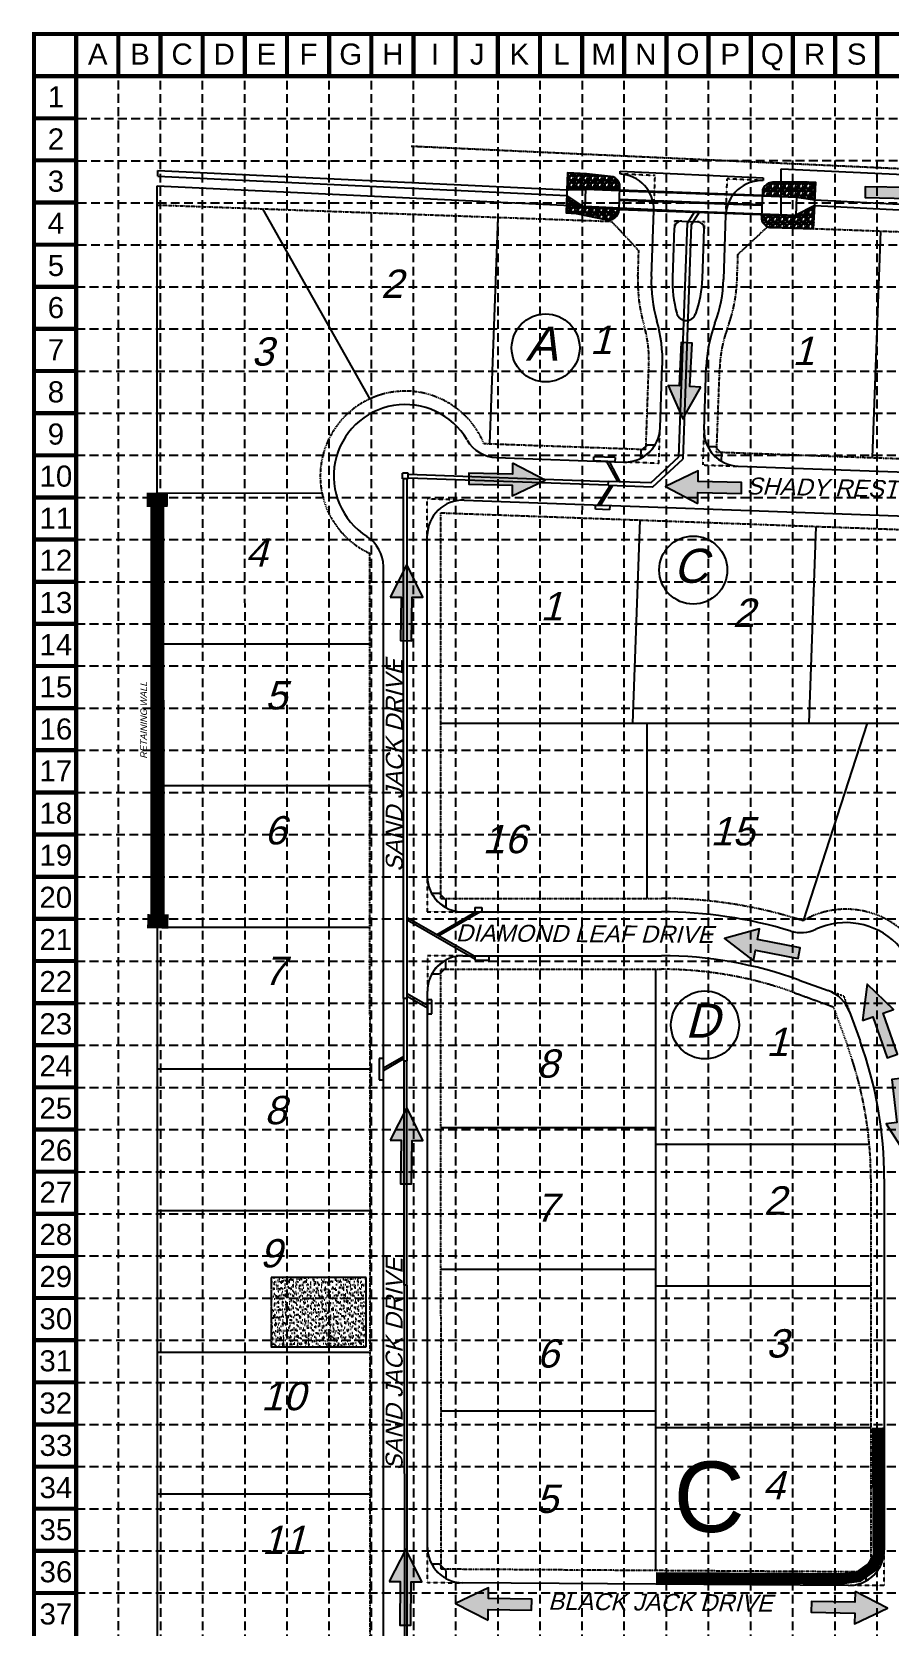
# Model space of a CAD drawing. Header units: inches. Extents: x 2410449 to 2411642, y 7107064 to 7108971.
# Drawn here: x 2410449 to 2411054, y 7107846 to 7108971 of the extents above; entities that cross this region are included whole.
import ezdxf
from ezdxf.enums import TextEntityAlignment as Align

# ---------------------------------------------------------------- set-up
doc = ezdxf.new("R2010")
doc.units = ezdxf.units.IN
doc.header["$MEASUREMENT"] = 0
for name, pattern in [('CENTER2', [1.125, 0.75, -0.125, 0.125, -0.125]), ('DASHED', [0.75, 0.5, -0.25]), ('HIDDEN', [0.375, 0.25, -0.125]), ('HIDDEN2', [0.1875, 0.125, -0.0625]), ('PHANTOM2', [1.25, 0.625, -0.125, 0.125, -0.125, 0.125, -0.125])]:
    doc.linetypes.add(name, pattern=pattern)
for name, color, linetype in [('ADA Ramps', 4, 'Continuous'), ('BASE', 7, 'Continuous'), ('BDNY-FRZ', 3, 'Continuous'), ('CONC-CHANNEL', 5, 'Continuous'), ('EROSION BLANKETS', 84, 'Continuous'), ('FLOW ARROWS', 250, 'Continuous'), ('GRID', 254, 'DASHED'), ('LOT NO', 11, 'Continuous'), ('LOTLINE', 120, 'Continuous'), ('PBC', 4, 'Continuous'), ('PCL', 77, 'CENTER2'), ('PROP-INT', 7, 'HIDDEN2'), ('PROW', 5, 'PHANTOM2'), ('PSD', 3, 'Continuous'), ('PSD-HDWL', 5, 'Continuous'), ('PSD-INLET', 3, 'Continuous'), ('RETAINING WALL', 237, 'Continuous'), ('ROCK RIPRAP', 78, 'Continuous'), ('STREETNAME', 4, 'Continuous')]:
    doc.layers.add(name, color=color, linetype=linetype)
doc.styles.get("Standard").update_dxf_attribs({"font": 'ARIAL.TTF'})

# ---------------------------------------------------------------- blocks, each defined once
blk = doc.blocks.new('A$C3DC423C3')
blk.add_circle((24, 24), 24)
at = {"layer": 'LOT NO', "color": 7, "oblique": 15}
blk.add_text('A', height=24, dxfattribs=at).set_placement((9.9, 15))
blk = doc.blocks.new('A$C0BE02D40')
blk.add_circle((24, 24), 24)
at = {"layer": 'LOT NO', "color": 7, "oblique": 15}
blk.add_text('C', height=24, dxfattribs=at).set_placement((9.9, 15))
blk = doc.blocks.new('A$C1CA32FB0')
blk.add_circle((24, 24), 24)
at = {"layer": 'LOT NO', "color": 7, "oblique": 15}
blk.add_text('D', height=24, dxfattribs=at).set_placement((9.9, 15))
blk = doc.blocks.new('arrow')
blk.add_lwpolyline([(-67, -25.4), (-59.3, -25.4), (-59.6, -56.1), (-51.9, -56.2), (-51.6, -25.5), (-44, -25.5), (-55.3, -2.4), (-67, -25.4)], close=True)
at = {"color": 254}
for points in [[(-44, -25.5), (-67, -25.4), (-55.3, -2.4), (-67, -25.4)], [(-59.6, -56.1), (-51.9, -56.2), (-59.3, -25.4), (-51.6, -25.5)]]:
    blk.add_solid(points, dxfattribs=at)

msp = doc.modelspace()

# ---------------------------------------------------------------- hatches: boundary and pattern name
at = {"layer": 'BASE'}
h = msp.add_hatch(dxfattribs=at)
h.set_pattern_fill('AR-SAND', color=30, scale=1.29438, style=0)
h.set_pattern_definition([(37.5, (2412272.4023, 7107896.0783), (-0.123169, 3.7674606), [0, -2.97201, 0, -3.323959, 0, -3.1773136]), (7.5, (2412272.4023, 7107896.0783), (3.460391, 5.518057), [0, -1.6033213, 0, -2.67872, 0, -1.0265167]), (327.5, (2412269.9973, 7107896.0783), (6.088988, 0.011065), [0, -0.977635, 0, -3.519486, 0, -4.5948843]), (317.5, (2412269.9973, 7107896.0783), (5.877789, 1.716093), [0, -0.4888175, 0, -2.3072185, 0, -2.6396144])])
h.paths.add_polyline_path([(2410684.8, 7108042.7), (2410684.8, 7108091.6), (2410617.8, 7108091.6), (2410617.8, 7108042.7)])
h = msp.add_hatch(dxfattribs=at)
h.set_pattern_fill('AR-SAND', color=30, scale=1.29438, style=0)
h.set_pattern_definition([(37.5, (2412272.4765, 7107896.1224), (-0.123169, 3.7674606), [0, -2.97201, 0, -3.323959, 0, -3.1773136]), (7.5, (2412272.4765, 7107896.1224), (3.460391, 5.518057), [0, -1.6033213, 0, -2.67872, 0, -1.0265167]), (327.5, (2412270.0715, 7107896.1224), (6.088988, 0.011065), [0, -0.977635, 0, -3.519486, 0, -4.5948843]), (317.5, (2412270.0715, 7107896.1224), (5.877789, 1.716093), [0, -0.4888175, 0, -2.3072185, 0, -2.6396144])])
h.paths.add_polyline_path([(2410684.9, 7108042.8), (2410684.9, 7108091.6), (2410617.9, 7108091.6), (2410617.9, 7108042.8)])
at = {"layer": 'ROCK RIPRAP'}
h = msp.add_hatch(dxfattribs=at)
h.set_pattern_fill('GRAVEL', color=1, scale=5, style=0)
h.set_pattern_definition([(228.0128, (2410831.84114, 7108855.21377), (-39.999991, -45.0000067), [0.67268, -66.59544]), (184.9697, (2410831.39114, 7108854.71377), (60.0000053, 4.9999565), [1.15434, -114.27962]), (132.5104, (2410830.24114, 7108854.61377), (49.9999536, -55.0000434), [0.81394, -80.58016]), (267.2737, (2410828.29114, 7108853.36377), (4.9999801, 100.0000015), [1.05119, -104.06779]), (292.8337, (2410828.24114, 7108852.31377), (-25.0000495, 59.999982), [1.03077, -102.04686]), (357.2737, (2410828.64114, 7108851.36377), (-100.0000015, 4.9999801), [1.05119, -104.06779]), (37.6942, (2410829.69114, 7108851.31377), (-65.0000367, -49.999952), [1.39014, -137.62425]), (72.2553, (2410830.79114, 7108852.16377), (35.0000538, 109.9999812), [1.31244, -129.9316]), (121.4296, (2410831.19114, 7108853.41377), (-40.0000412, 64.9999752), [1.05475, -104.42037]), (175.2364, (2410830.64114, 7108854.31377), (55.0000047, -4.9999577), [1.20416, -59.00381]), (222.3974, (2410829.44114, 7108854.41377), (-60.00003676, -54.9999604), [1.55724, -154.16688]), (138.8141, (2410833.24114, 7108853.31377), (-35.000015, 29.9999866), [0.5315, -52.61922]), (171.4692, (2410832.84114, 7108853.66377), (64.9999914, -10.0000396), [1.01118, -100.10755]), (225, (2410831.841, 7108853.8138), (-6e-16, -5), [0.7071, -6.36396]), (203.1986, (2410831.49114, 7108854.4138), (24.999999, 10.000007), [0.3808, -37.69808]), (291.8014, (2410831.1411, 7108854.2638), (-5, 15.000001), [0.5385, -26.3873]), (30.9638, (2410831.34114, 7108853.7638), (14.99999, 10.000012), [0.87464, -28.2801]), (161.565, (2410832.0911, 7108854.2138), (10, -4.99999), [0.63246, -15.17893]), (16.3895, (2410828.24114, 7108854.26377), (50.000011, 14.9999635), [0.886, -87.71422]), (70.3462, (2410829.09114, 7108854.51377), (-19.9999762, -55.0000107), [0.7433, -73.58704]), (293.1986, (2410832.09114, 7108855.2138), (-10.000007, 24.999999), [0.76158, -37.3173]), (343.6105, (2410832.39114, 7108854.51377), (-50.000011, 14.9999635), [0.886, -87.71422]), (339.444, (2410828.24114, 7108851.16377), (-25.000009, 9.99998), [0.8544, -41.86562]), (294.7751, (2410829.04114, 7108850.86377), (-24.999961, 55.000017), [0.7159, -70.87321]), (66.8014, (2410832.14114, 7108850.2138), (10.000007, 24.999999), [0.76158, -37.3173]), (17.354, (2410832.44114, 7108850.91377), (-65.00001, -19.9999725), [0.83815, -82.97712]), (69.444, (2410829.69114, 7108850.21377), (-9.99998, -25.000009), [0.4272, -42.29282]), (101.31, (2410831.8411, 7108850.2138), (-4.999988, 20.000004), [0.25495, -25.24014]), (165.9638, (2410831.7911, 7108850.4638), (15.000003, -4.99999), [1.03077, -19.58475]), (186.009, (2410830.79114, 7108850.71377), (49.9999988, 4.9999966), [0.95525, -94.56961]), (303.69, (2410831.3411, 7108853.3138), (-5.000007, 10), [0.7211, -17.30664]), (353.1572, (2410831.74114, 7108852.71377), (84.9999968, -10.00004), [1.25897, -124.63782]), (60.9454, (2410832.99114, 7108852.56377), (-20, -35.000002), [0.51478, -50.96337]), (90, (2410833.241, 7108853.014), (-5, 5), [0.3, -4.7]), (120.2564, (2410830.69114, 7108850.86377), (19.9999744, -35.0000123), [0.69462, -68.7676]), (48.0128, (2410830.34114, 7108851.46377), (39.999991, 45.0000067), [1.34536, -65.92276]), (0, (2410831.241, 7108852.464), (5, 5), [1.3, -3.7]), (325.3048, (2410832.54114, 7108852.46377), (-49.9999713, 35.000043), [0.79057, -78.26637]), (254.0546, (2410833.19114, 7108852.0138), (-5, -20), [0.728, -35.67254]), (207.646, (2410832.99114, 7108851.31377), (-94.999979, -50.0000386), [1.18532, -117.34737]), (175.4261, (2410831.94114, 7108850.76377), (-65.0000028, 4.999974), [1.254, -124.14537])])
h.paths.add_polyline_path([(2410840.4, 7108870.7), (2410827, 7108871.4), (2410826.5, 7108859.5), (2410839.5, 7108859.7), (2410839.6, 7108860.3), (2410863.6, 7108859.4), (2410863.6, 7108861.8), (2410863.6, 7108862.8), (2410863.5, 7108863.5), (2410863.2, 7108864.5), (2410862.7, 7108865.6), (2410861.8, 7108866.8), (2410860.6, 7108867.9), (2410859.2, 7108868.6), (2410857.3, 7108869)])
h = msp.add_hatch(dxfattribs=at)
h.set_pattern_fill('GRAVEL', color=1, scale=5, style=0)
h.set_pattern_definition([(228.0128, (2410828.01488, 7108832.60193), (-39.999991, -45.0000067), [0.67268, -66.59544]), (184.9697, (2410827.56488, 7108832.10193), (60.0000053, 4.9999565), [1.15434, -114.27962]), (132.5104, (2410826.41488, 7108832.00193), (49.9999536, -55.0000434), [0.81394, -80.58016]), (267.2737, (2410824.46488, 7108830.75193), (4.9999801, 100.0000015), [1.05119, -104.06779]), (292.8337, (2410824.41488, 7108829.70193), (-25.0000495, 59.999982), [1.03077, -102.04686]), (357.2737, (2410824.81488, 7108828.75193), (-100.0000015, 4.9999801), [1.05119, -104.06779]), (37.6942, (2410825.86488, 7108828.70193), (-65.0000367, -49.999952), [1.39014, -137.62425]), (72.2553, (2410826.96488, 7108829.55193), (35.0000538, 109.99998116), [1.31244, -129.9316]), (121.4296, (2410827.36488, 7108830.80193), (-40.0000412, 64.9999752), [1.05475, -104.42037]), (175.2364, (2410826.8149, 7108831.70193), (55.0000047, -4.9999577), [1.20416, -59.00381]), (222.3974, (2410825.61488, 7108831.80193), (-60.00003676, -54.9999604), [1.55724, -154.16688]), (138.8141, (2410829.4149, 7108830.70193), (-35.0000147, 29.9999866), [0.5315, -52.61922]), (171.4692, (2410829.01488, 7108831.05193), (64.9999914, -10.0000396), [1.01118, -100.10755]), (225, (2410828.015, 7108831.202), (-6e-16, -5), [0.7071, -6.36396]), (203.1986, (2410827.6649, 7108831.8019), (24.999999, 10.000007), [0.3808, -37.69808]), (291.8014, (2410827.3149, 7108831.6519), (-5, 15.000001), [0.5385, -26.3873]), (30.9638, (2410827.5149, 7108831.1519), (14.99999, 10.000012), [0.87464, -28.2801]), (161.565, (2410828.2649, 7108831.602), (10, -4.99999), [0.63246, -15.17893]), (16.3895, (2410824.41488, 7108831.65193), (50.000011, 14.9999635), [0.886, -87.71422]), (70.3462, (2410825.26488, 7108831.90193), (-19.9999762, -55.0000107), [0.7433, -73.58704]), (293.1986, (2410828.2649, 7108832.6019), (-10.000007, 24.999999), [0.76158, -37.3173]), (343.6105, (2410828.56488, 7108831.90193), (-50.000011, 14.9999635), [0.886, -87.71422]), (339.444, (2410824.4149, 7108828.5519), (-25.000009, 9.99998), [0.8544, -41.86562]), (294.7751, (2410825.21488, 7108828.25193), (-24.999961, 55.000017), [0.7159, -70.87321]), (66.8014, (2410828.3149, 7108827.6019), (10.000007, 24.999999), [0.76158, -37.3173]), (17.354, (2410828.61488, 7108828.30193), (-65.00001, -19.9999725), [0.83815, -82.97712]), (69.444, (2410825.8649, 7108827.6019), (-9.99998, -25.000009), [0.4272, -42.29282]), (101.31, (2410828.0149, 7108827.6019), (-4.999988, 20.000004), [0.25495, -25.24014]), (165.9638, (2410827.9649, 7108827.8519), (15.000003, -4.99999), [1.03077, -19.58475]), (186.009, (2410826.96488, 7108828.10193), (49.9999988, 4.9999966), [0.95525, -94.56961]), (303.69, (2410827.5149, 7108830.7019), (-5.000007, 10), [0.7211, -17.30664]), (353.1572, (2410827.91488, 7108830.10193), (84.9999968, -10.00004), [1.25897, -124.63782]), (60.9454, (2410829.1649, 7108829.95193), (-20, -35.000002), [0.51478, -50.96337]), (90, (2410829.415, 7108830.402), (-5, 5), [0.3, -4.7]), (120.2564, (2410826.86488, 7108828.25193), (19.9999744, -35.0000123), [0.69462, -68.7676]), (48.0128, (2410826.51488, 7108828.85193), (39.9999912, 45.0000067), [1.34536, -65.92276]), (0, (2410827.415, 7108829.852), (5, 5), [1.3, -3.7]), (325.3048, (2410828.71488, 7108829.85193), (-49.9999713, 35.000043), [0.79057, -78.26637]), (254.0546, (2410829.3649, 7108829.4019), (-5, -20.000001), [0.728, -35.67254]), (207.646, (2410829.16488, 7108828.70193), (-94.999979, -50.0000386), [1.18532, -117.34737]), (175.4261, (2410828.11488, 7108828.15193), (-65.0000028, 4.999974), [1.254, -124.14537])])
h.paths.add_polyline_path([(2410839.1, 7108846.5), (2410839.1, 7108847.1), (2410826.4, 7108855.5), (2410825.9, 7108843.2), (2410833, 7108842.9), (2410854.6, 7108838.4), (2410855.7, 7108838.2), (2410857.4, 7108838.3), (2410858.8, 7108838.8), (2410859.9, 7108839.4), (2410861.3, 7108840.6), (2410862.1, 7108841.8), (2410862.7, 7108843.1), (2410863, 7108844.8), (2410863, 7108845.7)])
h = msp.add_hatch(dxfattribs=at)
h.set_pattern_fill('GRAVEL', color=1, scale=5, style=0)
h.set_pattern_definition([(228.0128, (2410968.85242, 7108854.40304), (-39.999991, -45.0000067), [0.67268, -66.59544]), (184.9697, (2410968.40242, 7108853.90304), (60.0000053, 4.9999565), [1.15434, -114.27962]), (132.5104, (2410967.25242, 7108853.80304), (49.9999536, -55.0000434), [0.81394, -80.58016]), (267.2737, (2410965.30242, 7108852.55304), (4.9999801, 100.0000015), [1.05119, -104.06779]), (292.8337, (2410965.25242, 7108851.50304), (-25.0000495, 59.999982), [1.03077, -102.04686]), (357.2737, (2410965.65242, 7108850.55304), (-100.0000015, 4.9999801), [1.05119, -104.06779]), (37.6942, (2410966.70242, 7108850.50304), (-65.0000367, -49.999952), [1.39014, -137.62425]), (72.2553, (2410967.80242, 7108851.35304), (35.0000538, 109.9999812), [1.31244, -129.9316]), (121.4296, (2410968.20242, 7108852.60304), (-40.0000412, 64.9999752), [1.05475, -104.42037]), (175.2364, (2410967.65242, 7108853.50304), (55.0000047, -4.9999577), [1.20416, -59.00381]), (222.3974, (2410966.45242, 7108853.60304), (-60.00003676, -54.9999604), [1.55724, -154.16688]), (138.8141, (2410970.2524, 7108852.50304), (-35.000015, 29.9999866), [0.5315, -52.61922]), (171.4692, (2410969.85242, 7108852.85304), (64.9999914, -10.0000396), [1.01118, -100.10755]), (225, (2410968.8524, 7108853.003), (-6e-16, -5), [0.7071, -6.36396]), (203.1986, (2410968.5024, 7108853.60304), (24.999999, 10.000007), [0.3808, -37.69808]), (291.8014, (2410968.1524, 7108853.453), (-5, 15.000001), [0.5385, -26.3873]), (30.9638, (2410968.3524, 7108852.953), (14.99999, 10.000012), [0.87464, -28.2801]), (161.565, (2410969.1024, 7108853.403), (10, -4.99999), [0.63246, -15.17893]), (16.3895, (2410965.25242, 7108853.45304), (50.000011, 14.9999635), [0.886, -87.71422]), (70.3462, (2410966.10242, 7108853.70304), (-19.9999762, -55.0000107), [0.7433, -73.58704]), (293.1986, (2410969.1024, 7108854.40304), (-10.000007, 24.999999), [0.76158, -37.3173]), (343.6105, (2410969.40242, 7108853.70304), (-50.000011, 14.9999635), [0.886, -87.71422]), (339.444, (2410965.2524, 7108850.35304), (-25.000009, 9.99998), [0.8544, -41.86562]), (294.7751, (2410966.05242, 7108850.05304), (-24.999961, 55.000017), [0.7159, -70.87321]), (66.8014, (2410969.1524, 7108849.40304), (10.000007, 24.999999), [0.76158, -37.3173]), (17.354, (2410969.45242, 7108850.10304), (-65.00001, -19.9999725), [0.83815, -82.97712]), (69.444, (2410966.7024, 7108849.40304), (-9.99998, -25.000009), [0.4272, -42.29282]), (101.31, (2410968.8524, 7108849.403), (-4.999988, 20.000004), [0.25495, -25.24014]), (165.9638, (2410968.8024, 7108849.653), (15.000003, -4.99999), [1.03077, -19.58475]), (186.009, (2410967.80242, 7108849.90304), (49.9999988, 4.9999966), [0.95525, -94.56961]), (303.69, (2410968.3524, 7108852.503), (-5.000007, 10), [0.7211, -17.30664]), (353.1572, (2410968.75242, 7108851.90304), (84.9999968, -10.00004), [1.25897, -124.63782]), (60.9454, (2410970.0024, 7108851.75304), (-20, -35.000002), [0.51478, -50.96337]), (90, (2410970.2524, 7108852.203), (-5, 5), [0.3, -4.7]), (120.2564, (2410967.70242, 7108850.05304), (19.9999744, -35.0000123), [0.69462, -68.7676]), (48.0128, (2410967.35242, 7108850.65304), (39.999991, 45.0000067), [1.34536, -65.92276]), (0, (2410968.2524, 7108851.653), (5, 5), [1.3, -3.7]), (325.3048, (2410969.55242, 7108851.65304), (-49.9999713, 35.000043), [0.79057, -78.26637]), (254.0546, (2410970.2024, 7108851.20304), (-5, -20), [0.728, -35.67254]), (207.646, (2410970.00242, 7108850.50304), (-94.999979, -50.0000386), [1.18532, -117.34737]), (175.4261, (2410968.95242, 7108849.95304), (-65.0000028, 4.999974), [1.254, -124.14537])])
h.paths.add_polyline_path([(2410996.1, 7108864.9), (2410971.5, 7108864.8), (2410970.4, 7108864.7), (2410969.3, 7108864.4), (2410968.4, 7108864.1), (2410967.6, 7108863.5), (2410966.8, 7108862.9), (2410966.1, 7108862.2), (2410965.4, 7108861.1), (2410964.9, 7108859.8), (2410964.6, 7108858.1), (2410964.5, 7108855.8), (2410988.5, 7108854.9), (2410988.5, 7108854.3), (2411001.5, 7108852.4), (2411002.1, 7108864.6)])
h = msp.add_hatch(dxfattribs=at)
h.set_pattern_fill('GRAVEL', color=1, scale=5, style=0)
h.set_pattern_definition([(228.0128, (2410965.47227, 7108825.9155), (-39.999991, -45.0000067), [0.67268, -66.59544]), (184.9697, (2410965.02227, 7108825.4155), (60.0000053, 4.9999565), [1.15434, -114.27962]), (132.5104, (2410963.87227, 7108825.3155), (49.9999536, -55.0000434), [0.81394, -80.58016]), (267.2737, (2410961.92227, 7108824.0655), (4.9999801, 100.0000015), [1.05119, -104.06779]), (292.8337, (2410961.87227, 7108823.0155), (-25.0000495, 59.999982), [1.03077, -102.04686]), (357.2737, (2410962.27227, 7108822.0655), (-100.0000015, 4.9999801), [1.05119, -104.06779]), (37.6942, (2410963.32227, 7108822.01551), (-65.0000367, -49.999952), [1.39014, -137.62425]), (72.2553, (2410964.42227, 7108822.8655), (35.0000538, 109.99998116), [1.31244, -129.9316]), (121.4296, (2410964.82227, 7108824.1155), (-40.0000412, 64.9999752), [1.05475, -104.42037]), (175.2364, (2410964.27227, 7108825.0155), (55.0000047, -4.9999577), [1.20416, -59.00381]), (222.3974, (2410963.07227, 7108825.11551), (-60.00003676, -54.9999604), [1.55724, -154.16688]), (138.8141, (2410966.87227, 7108824.0155), (-35.0000147, 29.9999866), [0.5315, -52.61922]), (171.4692, (2410966.47227, 7108824.3655), (64.9999914, -10.0000396), [1.01118, -100.10755]), (225, (2410965.4723, 7108824.5155), (-6e-16, -5), [0.7071, -6.36396]), (203.1986, (2410965.1223, 7108825.1155), (24.999999, 10.000007), [0.3808, -37.69808]), (291.8014, (2410964.7723, 7108824.9655), (-5, 15.000001), [0.5385, -26.3873]), (30.9638, (2410964.9723, 7108824.4655), (14.99999, 10.000012), [0.87464, -28.2801]), (161.565, (2410965.7223, 7108824.9155), (10, -4.99999), [0.63246, -15.17893]), (16.3895, (2410961.87227, 7108824.9655), (50.000011, 14.9999635), [0.886, -87.71422]), (70.3462, (2410962.72227, 7108825.2155), (-19.9999762, -55.0000107), [0.7433, -73.58704]), (293.1986, (2410965.7223, 7108825.9155), (-10.000007, 24.999999), [0.76158, -37.3173]), (343.6105, (2410966.02227, 7108825.2155), (-50.000011, 14.9999635), [0.886, -87.71422]), (339.444, (2410961.87227, 7108821.8655), (-25.000009, 9.99998), [0.8544, -41.86562]), (294.7751, (2410962.67227, 7108821.5655), (-24.999961, 55.000017), [0.7159, -70.87321]), (66.8014, (2410965.7723, 7108820.9155), (10.000007, 24.999999), [0.76158, -37.3173]), (17.354, (2410966.07227, 7108821.6155), (-65.00001, -19.9999725), [0.83815, -82.97712]), (69.444, (2410963.32227, 7108820.9155), (-9.99998, -25.000009), [0.4272, -42.29282]), (101.31, (2410965.4723, 7108820.9155), (-4.999988, 20.000004), [0.25495, -25.24014]), (165.9638, (2410965.4223, 7108821.1655), (15.000003, -4.99999), [1.03077, -19.58475]), (186.009, (2410964.42227, 7108821.4155), (49.9999988, 4.9999966), [0.95525, -94.56961]), (303.69, (2410964.9723, 7108824.0155), (-5.000007, 9.999998), [0.7211, -17.30664]), (353.1572, (2410965.37227, 7108823.4155), (84.9999968, -10.00004), [1.25897, -124.63782]), (60.9454, (2410966.62227, 7108823.2655), (-20, -35.000002), [0.51478, -50.96337]), (90, (2410966.8723, 7108823.7155), (-5, 5), [0.3, -4.7]), (120.2564, (2410964.32227, 7108821.5655), (19.9999744, -35.0000123), [0.69462, -68.7676]), (48.0128, (2410963.97227, 7108822.1655), (39.9999912, 45.0000067), [1.34536, -65.92276]), (0, (2410964.8723, 7108823.1655), (5, 5), [1.3, -3.7]), (325.3048, (2410966.17227, 7108823.1655), (-49.9999713, 35.000043), [0.79057, -78.26637]), (254.0546, (2410966.8223, 7108822.7155), (-4.999999, -20.000001), [0.728, -35.67254]), (207.646, (2410966.62227, 7108822.0155), (-94.999979, -50.0000386), [1.18532, -117.34737]), (175.4261, (2410965.57227, 7108821.4655), (-65.0000028, 4.999974), [1.254, -124.14537])])
h.paths.add_polyline_path([(2410988, 7108841.7), (2410988, 7108841.2), (2410964, 7108842), (2410963.9, 7108840.1), (2410964.3, 7108837.7), (2410964.8, 7108836.3), (2410965.8, 7108835), (2410967, 7108834), (2410968.5, 7108833.2), (2410969.5, 7108832.9), (2410970.7, 7108832.8), (2411000.5, 7108831.9), (2411001.3, 7108848.4)])

# ---------------------------------------------------------------- linework, layer by layer
at = {"layer": 'ADA Ramps', "color": 7}
for p, q in [((2410878.6, 7108675.4), (2410878.5, 7108670.2)), ((2410883.3, 7108679.6), (2410878.6, 7108675.4)), ((2410883.3, 7108679.6), (2410888.4, 7108679.5)), ((2410931.3, 7108678), (2410926.1, 7108678.1)), ((2410931.3, 7108678), (2410935.6, 7108673.4)), ((2410935.6, 7108673.4), (2410935.4, 7108668.2)), ((2410736.5, 7108362.8), (2410731.3, 7108362.8)), ((2410741, 7108358.3), (2410736.5, 7108362.8)), ((2410741, 7108358.3), (2410741, 7108353.2)), ((2410741, 7108310.3), (2410741, 7108315.5)), ((2410736.6, 7108305.8), (2410731.3, 7108305.8)), ((2410741, 7108310.3), (2410736.6, 7108305.8)), ((2410736.7, 7107889.3), (2410731.4, 7107889.3)), ((2410741.1, 7107884.8), (2410736.7, 7107889.3)), ((2411041.9, 7107887.3), (2411037.4, 7107882.9)), ((2411041.9, 7107887.3), (2411047, 7107887.3)), ((2410741.1, 7107884.8), (2410741.1, 7107879.7)), ((2411037.4, 7107882.9), (2411037.4, 7107877.7))]:
    msp.add_line(p, q, dxfattribs=at)
for centre, start, end in [((2410869.9, 7108689.4), 294.0085, 331.8175), ((2410945.4, 7108686.7), 204.0085, 241.8175), ((2410750.2, 7108372.1), 206.0955, 243.9045), ((2410750.2, 7108296.6), 116.0955, 153.9045), ((2410750.3, 7107898.6), 206.0955, 243.9045), ((2411028.1, 7107896.6), 296.0955, 333.9045)]:
    msp.add_arc(centre, 21.1, start, end, dxfattribs=at)
at = {"layer": 'BASE', "color": 9}
msp.add_line((2410480.3, 7108939.8), (2411610.5, 7108939.8), dxfattribs=at)
at = {"layer": 'BASE', "color": 30, "linetype": 'DASHED'}
for p, q in [((2410617.8, 7108091.6), (2410617.8, 7108042.7)), ((2410684.8, 7108091.6), (2410617.8, 7108091.6)), ((2410684.9, 7108091.6), (2410617.9, 7108091.6)), ((2410617.9, 7108091.6), (2410617.9, 7108042.8)), ((2410684.8, 7108042.7), (2410684.8, 7108091.6)), ((2410684.9, 7108042.8), (2410684.9, 7108091.6)), ((2410617.8, 7108042.7), (2410684.8, 7108042.7)), ((2410617.9, 7108042.8), (2410684.9, 7108042.8))]:
    msp.add_line(p, q, dxfattribs=at)
at = {"layer": 'BASE', "const_width": 2.97}
for points in [[(2410480.3, 7108969.5), (2410450.5, 7108969.5)], [(2410480.3, 7108969.5), (2410480.3, 7108939.8)], [(2410510, 7108969.5), (2410510, 7108939.8)], [(2410539.8, 7108969.5), (2410539.8, 7108939.8)], [(2410569.5, 7108969.5), (2410569.5, 7108939.8)], [(2410599.3, 7108969.5), (2410599.3, 7108939.8)], [(2410629, 7108969.5), (2410629, 7108939.8)], [(2410658.7, 7108969.5), (2410658.7, 7108939.8)], [(2410688.5, 7108969.5), (2410688.5, 7108939.8)], [(2410718.2, 7108969.5), (2410718.2, 7108939.8)], [(2410748, 7108969.5), (2410748, 7108939.8)], [(2410777.7, 7108969.5), (2410777.7, 7108939.8)], [(2410807.5, 7108969.5), (2410807.5, 7108939.8)], [(2410837.2, 7108969.5), (2410837.2, 7108939.8)], [(2410866.9, 7108969.5), (2410866.9, 7108939.8)], [(2410896.7, 7108969.5), (2410896.7, 7108939.8)], [(2410926.4, 7108969.5), (2410926.4, 7108939.8)], [(2410956.2, 7108969.5), (2410956.2, 7108939.8)], [(2410985.9, 7108969.5), (2410985.9, 7108939.8)], [(2411015.7, 7108969.5), (2411015.7, 7108939.8)], [(2411045.4, 7108969.5), (2411045.4, 7108939.8)], [(2410480.3, 7108939.8), (2410450.5, 7108939.8)], [(2410480.3, 7108910), (2410450.5, 7108910)], [(2410480.3, 7108880.3), (2410450.5, 7108880.3)], [(2410480.3, 7108850.5), (2410450.5, 7108850.5)], [(2410480.3, 7108820.8), (2410450.5, 7108820.8)], [(2410480.3, 7108791), (2410450.5, 7108791)], [(2410480.3, 7108761.3), (2410450.5, 7108761.3)], [(2410480.3, 7108731.6), (2410450.5, 7108731.6)], [(2410480.3, 7108701.8), (2410450.5, 7108701.8)], [(2410480.3, 7108672.1), (2410450.5, 7108672.1)], [(2410480.3, 7108642.3), (2410450.5, 7108642.3)], [(2410480.3, 7108612.6), (2410450.5, 7108612.6)], [(2410480.3, 7108582.8), (2410450.5, 7108582.8)], [(2410480.3, 7108553.1), (2410450.5, 7108553.1)], [(2410480.3, 7108523.4), (2410450.5, 7108523.4)], [(2410480.3, 7108493.6), (2410450.5, 7108493.6)], [(2410480.3, 7108463.9), (2410450.5, 7108463.9)], [(2410480.3, 7108434.1), (2410450.5, 7108434.1)], [(2410480.3, 7108404.4), (2410450.5, 7108404.4)], [(2410480.3, 7108374.6), (2410450.5, 7108374.6)], [(2410480.3, 7108344.9), (2410450.5, 7108344.9)], [(2410480.3, 7108315.1), (2410450.5, 7108315.1)], [(2410480.3, 7108285.4), (2410450.5, 7108285.4)], [(2410480.3, 7108255.7), (2410450.5, 7108255.7)], [(2410480.3, 7108225.9), (2410450.5, 7108225.9)], [(2410480.3, 7108196.2), (2410450.5, 7108196.2)], [(2410480.3, 7108166.4), (2410450.5, 7108166.4)], [(2410480.3, 7108136.7), (2410450.5, 7108136.7)], [(2410480.3, 7108106.9), (2410450.5, 7108106.9)], [(2410480.3, 7108077.2), (2410450.5, 7108077.2)], [(2410480.3, 7108047.5), (2410450.5, 7108047.5)], [(2410480.3, 7108017.7), (2410450.5, 7108017.7)], [(2410480.3, 7107988), (2410450.5, 7107988)], [(2410480.3, 7107958.2), (2410450.5, 7107958.2)], [(2410480.3, 7107928.5), (2410450.5, 7107928.5)], [(2410480.3, 7107898.7), (2410450.5, 7107898.7)], [(2410480.3, 7107869), (2410450.5, 7107869)]]:
    msp.add_lwpolyline(points, dxfattribs=at)
for points in [[(2411640.3, 7107065.9), (2411640.3, 7108969.5), (2410450.5, 7108969.5), (2410450.5, 7107065.9)], [(2411610.5, 7107095.7), (2411610.5, 7108939.8), (2410480.3, 7108939.8), (2410480.3, 7107095.7)]]:
    msp.add_lwpolyline(points, close=True, dxfattribs=at)
at = {"layer": 'BDNY-FRZ', "color": 7}
for p, q in [((2410977.7, 7108841.3), (2410977.7, 7108874.4)), ((2410977.7, 7108874.4), (2411564.4, 7108846.2)), ((2410537.4, 7108862.2), (2410977.7, 7108841.3)), ((2410537.8, 7107369.6), (2410537.4, 7108862.2))]:
    msp.add_line(p, q, dxfattribs=at)
at = {"layer": 'CONC-CHANNEL', "color": 7}
for p, q in [((2410537.8, 7108869.2), (2410538, 7108873.2)), ((2410537.8, 7108869.2), (2410826.4, 7108855.5)), ((2410538, 7108873.2), (2410826.5, 7108859.5)), ((2411001.3, 7108848.4), (2411508.3, 7108823.2)), ((2411001.5, 7108852.4), (2411564.5, 7108824.4))]:
    msp.add_line(p, q, dxfattribs=at)
at = {"layer": 'EROSION BLANKETS', "const_width": 8}
msp.add_lwpolyline([(2411045.6, 7107985.8), (2411046.1, 7107894.9), (2411041.5, 7107887.2), (2411032.3, 7107880.6), (2411021.1, 7107879.1), (2410889.3, 7107879.7)], dxfattribs=at)
at = {"layer": 'GRID', "color": 8, "linetype": 'HIDDEN', "ltscale": 25}
for p, q in [((2410510.3, 7107214.7), (2410510.1, 7108938.6)), ((2410540.2, 7107214.6), (2410539.8, 7108938.6)), ((2410569.8, 7107214.6), (2410569.5, 7108938.5)), ((2410599.7, 7107214.6), (2410599.3, 7108938.5)), ((2410629.2, 7107214.6), (2410629.1, 7108938.7)), ((2410658.8, 7107214.6), (2410658.8, 7108938.7)), ((2410688.7, 7107214.6), (2410688.6, 7108938.6)), ((2410718.6, 7107214.6), (2410718.3, 7108938.6)), ((2410748.1, 7107214.6), (2410748.1, 7108938.6)), ((2410777.9, 7107214.6), (2410777.9, 7108938.6)), ((2410807.5, 7107214.6), (2410807.5, 7108938.6)), ((2410837.2, 7107214.6), (2410837.4, 7108938.5)), ((2410866.9, 7107214.6), (2410866.9, 7108939.8)), ((2410896.7, 7107214.6), (2410896.7, 7108939.8)), ((2410926.4, 7107214.6), (2410926.4, 7108939.8)), ((2410956.2, 7107214.6), (2410956.2, 7108939.8)), ((2410985.9, 7107214.6), (2410985.9, 7108939.8)), ((2411015.7, 7107214.6), (2411015.7, 7108939.8)), ((2411045.4, 7107214.6), (2411045.4, 7108939.8)), ((2410481.6, 7108909.8), (2411610, 7108910)), ((2410481.6, 7108880), (2411610, 7108880.2)), ((2410481.4, 7108850.3), (2411610.5, 7108850.5)), ((2410481.4, 7108820.6), (2411610.5, 7108820.8)), ((2410480.3, 7108791), (2411610.5, 7108791)), ((2410480.3, 7108761.3), (2411610.5, 7108761.3)), ((2410480.3, 7108731.6), (2411610.5, 7108731.6)), ((2410480.3, 7108701.8), (2411610.5, 7108701.8)), ((2410480.3, 7108672.1), (2411610.5, 7108672.1)), ((2410480.3, 7108642.3), (2411610.5, 7108642.3)), ((2410480.3, 7108612.6), (2411610.5, 7108612.6)), ((2410480.3, 7108582.8), (2411610.5, 7108582.8)), ((2410480.3, 7108553.1), (2411610.5, 7108553.1)), ((2410480.3, 7108523.4), (2411610.5, 7108523.4)), ((2410480.3, 7108493.6), (2411610.5, 7108493.6)), ((2410480.3, 7108463.9), (2411610.5, 7108463.9)), ((2410480.3, 7108434.1), (2411610.5, 7108434.1)), ((2410480.3, 7108404.4), (2411610.5, 7108404.4)), ((2410480.3, 7108374.6), (2411610.5, 7108374.6)), ((2410480.3, 7108344.9), (2411610.5, 7108344.9)), ((2410480.3, 7108315.1), (2411610.5, 7108315.1)), ((2410480.3, 7108285.4), (2411610.5, 7108285.4)), ((2410480.3, 7108255.7), (2411610.5, 7108255.7)), ((2410480.3, 7108225.9), (2411610.5, 7108225.9)), ((2410480.3, 7108196.2), (2411610.5, 7108196.2)), ((2410480.3, 7108166.4), (2411610.5, 7108166.4)), ((2410480.3, 7108136.7), (2411610.5, 7108136.7)), ((2410480.3, 7108106.9), (2411610.5, 7108106.9)), ((2410480.3, 7108077.2), (2411610.5, 7108077.2)), ((2410480.3, 7108047.5), (2411610.5, 7108047.5)), ((2410480.3, 7108017.7), (2411610.5, 7108017.7)), ((2410480.3, 7107988), (2411610.5, 7107988)), ((2410480.3, 7107958.2), (2411610.5, 7107958.2)), ((2410480.3, 7107928.5), (2411610.5, 7107928.5)), ((2410480.3, 7107898.7), (2411610.5, 7107898.7)), ((2410480.3, 7107869), (2411610.5, 7107869))]:
    msp.add_line(p, q, dxfattribs=at)
at = {"layer": 'LOTLINE', "color": 7}
for p, q in [((2410611.7, 7108846.1), (2410687.4, 7108711.8)), ((2410772.2, 7108680.2), (2410778, 7108840.1)), ((2411042.1, 7108670.5), (2411047.9, 7108830.4)), ((2410653.7, 7108645.3), (2410537.5, 7108645.2)), ((2410873.1, 7108483.1), (2410878.2, 7108626.4)), ((2410997.4, 7108483.1), (2411002.4, 7108621.9)), ((2410687.5, 7108538.8), (2410537.5, 7108538.7)), ((2410737.5, 7108483.1), (2411077.4, 7108483.1)), ((2410883.1, 7108359.3), (2410883.1, 7108483.1)), ((2411038.3, 7108483.1), (2410993.1, 7108343.5)), ((2410687.5, 7108438.8), (2410537.5, 7108438.7)), ((2410687.5, 7108338.8), (2410537.5, 7108338.7)), ((2410889.3, 7107884.8), (2410889.2, 7108309.3)), ((2410687.6, 7108238.8), (2410537.6, 7108238.7)), ((2410889.2, 7108197.4), (2410737.6, 7108197.3)), ((2410889.3, 7108185.8), (2411039.8, 7108185.8)), ((2410687.6, 7108138.8), (2410537.6, 7108138.7)), ((2410889.2, 7108097.4), (2410737.6, 7108097.3)), ((2410889.3, 7108085.8), (2411040.9, 7108085.8)), ((2410687.6, 7108038.8), (2410537.6, 7108038.7)), ((2410889.2, 7107997.4), (2410737.6, 7107997.3)), ((2410889.2, 7107985.8), (2411040.9, 7107985.8)), ((2410687.6, 7107938.8), (2410537.6, 7107938.7))]:
    msp.add_line(p, q, dxfattribs=at)
at = {"layer": 'PBC', "color": 7}
for p, q in [((2410864, 7108870.7), (2410864.1, 7108872.7)), ((2410864.1, 7108872.7), (2410965, 7108868)), ((2410965, 7108868), (2410964.9, 7108866)), ((2410886.1, 7108798.2), (2410887.8, 7108844.8)), ((2410901.1, 7108797.6), (2410902.3, 7108832.6)), ((2410907.5, 7108837.4), (2410918.5, 7108837)), ((2410922.1, 7108796.9), (2410923.3, 7108831.9)), ((2410937.1, 7108796.3), (2410938.7, 7108841.9)), ((2410892.2, 7108691.4), (2410893.8, 7108735.4)), ((2410923.2, 7108690.3), (2410924.8, 7108734.3)), ((2410776.7, 7108670.6), (2410866.3, 7108667.3)), ((2410947.3, 7108664.4), (2411110.8, 7108658.5)), ((2410753.9, 7108640.4), (2411153.8, 7108625.9)), ((2410728, 7108374.8), (2410728, 7108615.4)), ((2410697.2, 7107666.1), (2410697, 7108593.6)), ((2410753, 7108349.8), (2410893.1, 7108349.8)), ((2410753.1, 7108318.8), (2410893.1, 7108318.8)), ((2410728.1, 7107901.2), (2410728.1, 7108293.8)), ((2410990.4, 7108301.6), (2411010.9, 7108294.2)), ((2411025.8, 7108279.2), (2411033.3, 7108258.7)), ((2411050.4, 7108161.4), (2411050.4, 7107899.4)), ((2411025.2, 7107874.4), (2410753, 7107876.2))]:
    msp.add_line(p, q, dxfattribs=at)
for centre, radius, start, end in [((2410862.8, 7108845.7), 25, 357.929, 87.3083), ((2410963.7, 7108841), 25, 87.3083, 177.929), ((2410907.3, 7108832.4), 5, 87.929, 177.929), ((2410918.3, 7108832), 5, 357.929, 87.929), ((2410986, 7108794.6), 100, 177.929, 196.1238), ((2410986, 7108794.6), 85, 177.929, 195.158), ((2410837.1, 7108800), 85, 340.6999, 357.929), ((2410837.1, 7108800), 100, 339.7341, 357.929), ((2410793.9, 7108739), 100, 357.929, 16.1238), ((2410910.7, 7108774.2), 7, 195.158, 340.6999), ((2411024.7, 7108730.7), 100, 159.7341, 177.929), ((2410712.5, 7108657.4), 50.5, 30.3695, 237.5726), ((2410867.2, 7108692.3), 25, 267.929, 357.929), ((2410948.2, 7108689.4), 25, 177.929, 267.929), ((2410777.6, 7108695.5), 25, 210.3695, 267.929), ((2410753, 7108615.4), 25, 87.929, 180.0131), ((2410672, 7108593.6), 25, 0.0131, 57.5726), ((2410753, 7108374.8), 25, 180.0131, 270), ((2410893.1, 7108034.3), 315.5, 73.1682, 90), ((2410991.7, 7108360.2), 25, 253.1682, 294.799), ((2411023.3, 7108291.7), 50.5, 335.189, 114.799), ((2410753.1, 7108293.8), 25, 90, 180.0131), ((2410893.1, 7108034.3), 284.5, 70, 90), ((2411002.3, 7108270.7), 25, 19.9868, 70), ((2410765.9, 7108161.4), 284.5, 359.9868, 19.9868), ((2410753.1, 7107901.2), 25, 180.0131, 269.6207), ((2411025.4, 7107899.4), 25, 269.6207, 359.9868)]:
    msp.add_arc(centre, radius, start, end, dxfattribs=at)
at = {"layer": 'PCL', "color": 7}
msp.add_line((2410716.7, 7108890.4), (2411090.2, 7108873.2), dxfattribs=at)
at = {"layer": 'PROP-INT', "color": 7, "linetype": 'HIDDEN2'}
for p, q in [((2410888.7, 7108869.5), (2410864, 7108870.7)), ((2410887.8, 7108844.8), (2410888.7, 7108869.5)), ((2410938.7, 7108841.9), (2410939.6, 7108867.2)), ((2410964.9, 7108866), (2410939.6, 7108867.2))]:
    msp.add_line(p, q, dxfattribs=at)
at = {"layer": 'PROP-INT', "color": 7}
for p, q in [((2410902.5, 7108837.6), (2410902.3, 7108832.6)), ((2410902.5, 7108837.6), (2410907.5, 7108837.4)), ((2410923.5, 7108836.9), (2410918.5, 7108837)), ((2410923.5, 7108836.9), (2410923.3, 7108831.9)), ((2410891.3, 7108666.4), (2410892.2, 7108691.4)), ((2410923.2, 7108690.3), (2410922.3, 7108665.3)), ((2410891.3, 7108666.4), (2410866.3, 7108667.3)), ((2410922.3, 7108665.3), (2410947.3, 7108664.4)), ((2410728, 7108615.4), (2410728, 7108641.3)), ((2410753.9, 7108640.4), (2410728, 7108641.3)), ((2410728, 7108374.8), (2410728, 7108349.8)), ((2410728, 7108349.8), (2410753, 7108349.8)), ((2410753.1, 7108318.8), (2410728.1, 7108318.8)), ((2410728.1, 7108318.8), (2410728.1, 7108294.4)), ((2411021.8, 7108290.2), (2411010.9, 7108294.2)), ((2411021.8, 7108290.2), (2411025.8, 7108279.2)), ((2410728.2, 7107876.4), (2410728.1, 7107901.2)), ((2411050.4, 7107874.3), (2411050.4, 7107899.4)), ((2410728.2, 7107876.4), (2410753, 7107876.2)), ((2411050.4, 7107874.3), (2411025.2, 7107874.4))]:
    msp.add_line(p, q, dxfattribs=at)
at = {"layer": 'PROW', "color": 7}
for p, q in [((2410537.4, 7108848.8), (2410858, 7108837.2)), ((2410858, 7108837.2), (2410877.2, 7108816.5)), ((2410947.2, 7108814), (2410967.9, 7108833.3)), ((2410967.9, 7108833.3), (2411564.4, 7108811.7)), ((2410876.6, 7108798.5), (2410877.2, 7108816.5)), ((2410946.5, 7108796), (2410947.2, 7108814)), ((2410882.2, 7108676.3), (2410884.3, 7108735.8)), ((2410932.1, 7108674.4), (2410934.3, 7108733.9)), ((2410767.9, 7108680.4), (2410882.2, 7108676.3)), ((2410932.1, 7108674.4), (2411118.9, 7108667.7)), ((2410737.5, 7108631.5), (2411161.3, 7108616.1)), ((2410737.5, 7108359.3), (2410737.5, 7108631.5)), ((2410687.7, 7107666.1), (2410687.5, 7108602.8)), ((2410737.5, 7108359.3), (2410893.1, 7108359.3)), ((2410737.6, 7108309.3), (2410893.1, 7108309.3)), ((2410737.7, 7107885.8), (2410737.6, 7108309.3)), ((2410987.1, 7108292.7), (2411014.4, 7108282.8)), ((2411014.4, 7108282.8), (2411024.4, 7108255.5)), ((2411040.9, 7108161.4), (2411040.9, 7107883.8)), ((2411040.9, 7107883.8), (2410737.7, 7107885.8))]:
    msp.add_line(p, q, dxfattribs=at)
for centre, radius, start, end in [((2410986, 7108794.6), 109.5, 177.929, 196.1238), ((2410837.1, 7108800), 109.5, 339.7341, 357.929), ((2410793.9, 7108739), 90.5, 357.929, 16.1238), ((2411024.7, 7108730.7), 90.5, 159.7341, 177.929), ((2410712.5, 7108657.4), 60, 22.5533, 245.3888), ((2410893.1, 7108034.3), 325, 72.0697, 90), ((2411023.3, 7108291.7), 60, 329.757, 120.2307), ((2410893.1, 7108034.3), 275, 70, 90), ((2410765.9, 7108161.4), 275, 359.9868, 19.9868)]:
    msp.add_arc(centre, radius, start, end, dxfattribs=at)
at = {"layer": 'PSD', "color": 5}
for p, q in [((2410863.5, 7108858.8), (2410964.5, 7108855.2)), ((2410863.6, 7108859.4), (2410964.5, 7108855.8)), ((2410863.1, 7108846.3), (2410964, 7108842.6)), ((2410863.1, 7108845.7), (2410964, 7108842)), ((2410863.3, 7108852.8), (2410964.3, 7108849.2)), ((2410863.3, 7108852.2), (2410964.2, 7108848.6)), ((2410911.5, 7108835.9), (2410916.7, 7108844.3)), ((2410914.4, 7108835), (2410920.2, 7108844.2)), ((2410905.5, 7108671), (2410911.5, 7108835.9)), ((2410908.5, 7108669.7), (2410914.4, 7108835)), ((2410854.5, 7108667.7), (2410862.1, 7108653.5)), ((2410856.2, 7108667.7), (2410863.8, 7108653.4)), ((2410885.7, 7108652.6), (2410905.5, 7108671)), ((2410886.8, 7108649.6), (2410908.5, 7108669.7)), ((2410710.5, 7108655.4), (2410710.5, 7108659.4)), ((2410714.5, 7108659.4), (2410710.5, 7108659.4)), ((2410714.5, 7108655.4), (2410710.5, 7108655.4)), ((2410711.3, 7108288.7), (2410711.2, 7108655.4)), ((2410713.8, 7108288.7), (2410713.7, 7108655.4)), ((2410714.5, 7108655.4), (2410714.5, 7108659.4)), ((2410855.8, 7108653.4), (2410714.5, 7108658.6)), ((2410855.7, 7108650.9), (2410714.5, 7108656)), ((2410855.7, 7108650.7), (2410855.8, 7108653.7)), ((2410885.7, 7108652.6), (2410855.8, 7108653.7)), ((2410848.4, 7108636.9), (2410857, 7108650.6)), ((2410850.1, 7108636.9), (2410858.7, 7108650.6)), ((2410886.8, 7108649.6), (2410855.7, 7108650.7)), ((2410762.5, 7108349.8), (2410734.7, 7108333.7)), ((2410765.5, 7108349.8), (2410736.2, 7108332.8)), ((2410761.6, 7108318.2), (2410713.8, 7108345.7)), ((2410761.6, 7108316.4), (2410713.8, 7108344)), ((2410728.1, 7108283.7), (2410713.8, 7108291.9)), ((2410713.8, 7108288.7), (2410711.3, 7108288.7)), ((2410711.4, 7108244.7), (2410711.4, 7108288.7)), ((2410713.7, 7108244.7), (2410713.7, 7108288.7)), ((2410728.1, 7108281.9), (2410713.8, 7108290.1)), ((2410697.1, 7108239.7), (2410711.4, 7108248)), ((2410697.1, 7108237.9), (2410711.4, 7108246.2)), ((2410711.4, 7108244.7), (2410713.7, 7108244.7)), ((2410711.6, 7108086.3), (2410711.6, 7108244.7)), ((2410713.6, 7108086.3), (2410713.6, 7108244.7)), ((2410713.6, 7108086.3), (2410711.6, 7108086.3)), ((2410711.7, 7108086.3), (2410711.8, 7107815.2)), ((2410713.5, 7108086.3), (2410713.5, 7107815.2))]:
    msp.add_line(p, q, dxfattribs=at)
at = {"layer": 'PSD-HDWL', "color": 1}
for p, q in [((2410827, 7108871.4), (2410825.9, 7108843.2)), ((2411000.5, 7108831.9), (2411002.1, 7108864.6))]:
    msp.add_line(p, q, dxfattribs=at)
at = {"layer": 'PSD-HDWL', "color": 5}
for p, q in [((2410839.1, 7108847.1), (2410826.4, 7108855.5)), ((2410839.5, 7108859.7), (2410826.5, 7108859.5)), ((2410839.6, 7108860.3), (2410839.1, 7108846.5)), ((2410863.5, 7108858.8), (2410839.5, 7108859.7)), ((2410863.6, 7108859.4), (2410839.6, 7108860.3)), ((2410964.5, 7108855.8), (2410988.5, 7108854.9)), ((2410964.5, 7108855.2), (2410988.5, 7108854.3)), ((2410988.5, 7108854.9), (2410988, 7108841.2)), ((2410988.5, 7108854.3), (2411001.5, 7108852.4)), ((2410863.1, 7108846.3), (2410839.1, 7108847.1)), ((2410863.1, 7108845.7), (2410839.1, 7108846.5)), ((2410964, 7108842.6), (2410988, 7108841.7)), ((2410988, 7108841.7), (2411001.3, 7108848.4)), ((2410964, 7108842), (2410988, 7108841.2))]:
    msp.add_line(p, q, dxfattribs=at)
at = {"layer": 'PSD-HDWL', "color": 1}
for points in [[(2410827, 7108871.4), (2410834.9, 7108871), (2410840.4, 7108870.7), (2410857.3, 7108869, -0.39629), (2410863.6, 7108861.8), (2410863, 7108845, -0.464457), (2410854.6, 7108838.4), (2410833, 7108842.9), (2410825.9, 7108843.2)], [(2411000.5, 7108831.9), (2410970.7, 7108832.8, -0.415503), (2410963.9, 7108840.1), (2410964.6, 7108858.1, -0.40262), (2410971.5, 7108864.8), (2410996.1, 7108864.9), (2411002.1, 7108864.6)]]:
    msp.add_lwpolyline(points, format="xyb", dxfattribs=at)
at = {"layer": 'PSD-INLET', "color": 5}
for p, q in [((2410845.4, 7108668.1), (2410845.5, 7108671.1)), ((2410860.3, 7108667.5), (2410845.4, 7108668.1)), ((2410860.5, 7108670.5), (2410845.5, 7108671.1)), ((2410860.5, 7108670.5), (2410860.3, 7108667.5)), ((2410846.6, 7108634), (2410846.7, 7108637)), ((2410856.6, 7108633.6), (2410846.6, 7108634)), ((2410846.7, 7108637), (2410856.7, 7108636.6)), ((2410856.7, 7108636.6), (2410856.6, 7108633.6)), ((2410761.5, 7108352.8), (2410766.5, 7108352.8)), ((2410761.5, 7108352.8), (2410761.5, 7108349.8)), ((2410761.5, 7108349.8), (2410766.5, 7108349.8)), ((2410766.5, 7108352.8), (2410766.5, 7108349.8)), ((2410761.6, 7108318.8), (2410771.6, 7108318.8)), ((2410761.6, 7108318.8), (2410761.6, 7108315.8)), ((2410761.6, 7108315.8), (2410771.6, 7108315.8)), ((2410771.6, 7108315.8), (2410771.6, 7108318.8)), ((2410731.1, 7108287.8), (2410728.1, 7108287.8)), ((2410728.1, 7108287.8), (2410728.1, 7108277.8)), ((2410731.1, 7108277.8), (2410731.1, 7108287.8)), ((2410728.1, 7108277.8), (2410731.1, 7108277.8)), ((2410694.1, 7108246.3), (2410694.1, 7108231.3)), ((2410697.1, 7108246.3), (2410694.1, 7108246.3)), ((2410697.1, 7108231.3), (2410697.1, 7108246.3)), ((2410694.1, 7108231.3), (2410697.1, 7108231.3))]:
    msp.add_line(p, q, dxfattribs=at)
at = {"layer": 'RETAINING WALL', "color": 0, "const_width": 10}
for points in [[(2410545, 7108640.5), (2410530, 7108640.7)], [(2410537.5, 7108645.1), (2410537.7, 7108339.2)], [(2410545.4, 7108343), (2410530.4, 7108343.2)]]:
    msp.add_lwpolyline(points, dxfattribs=at)
at = {"layer": 'ROCK RIPRAP', "color": 1}
for points in [[(2410840.4, 7108870.7), (2410827, 7108871.4), (2410826.5, 7108859.5), (2410839.5, 7108859.7), (2410839.6, 7108860.3), (2410863.6, 7108859.4), (2410863.6, 7108861.8), (2410863.6, 7108862.8), (2410863.5, 7108863.5), (2410863.2, 7108864.5), (2410862.7, 7108865.6), (2410861.8, 7108866.8), (2410860.6, 7108867.9), (2410859.2, 7108868.6), (2410857.3, 7108869)], [(2410839.1, 7108846.5), (2410839.1, 7108847.1), (2410826.4, 7108855.5), (2410825.9, 7108843.2), (2410833, 7108842.9), (2410854.6, 7108838.4), (2410855.7, 7108838.2), (2410857.4, 7108838.3), (2410858.8, 7108838.8), (2410859.9, 7108839.4), (2410861.3, 7108840.6), (2410862.1, 7108841.8), (2410862.7, 7108843.1), (2410863, 7108844.8), (2410863, 7108845.7)], [(2410996.1, 7108864.9), (2410971.5, 7108864.8), (2410970.4, 7108864.7), (2410969.3, 7108864.4), (2410968.4, 7108864.1), (2410967.6, 7108863.5), (2410966.8, 7108862.9), (2410966.1, 7108862.2), (2410965.4, 7108861.1), (2410964.9, 7108859.8), (2410964.6, 7108858.1), (2410964.5, 7108855.8), (2410988.5, 7108854.9), (2410988.5, 7108854.3), (2411001.5, 7108852.4), (2411002.1, 7108864.6)], [(2410988, 7108841.7), (2410988, 7108841.2), (2410964, 7108842), (2410963.9, 7108840.1), (2410964.3, 7108837.7), (2410964.8, 7108836.3), (2410965.8, 7108835), (2410967, 7108834), (2410968.5, 7108833.2), (2410969.5, 7108832.9), (2410970.7, 7108832.8), (2411000.5, 7108831.9), (2411001.3, 7108848.4)]]:
    msp.add_lwpolyline(points, close=True, dxfattribs=at)

# ---------------------------------------------------------------- block references
at = {"layer": 'BASE'}
for name, p in [('A$C3DC423C3', (2410787.5, 7108723.9)), ('A$C0BE02D40', (2410891.6, 7108567.1)), ('A$C1CA32FB0', (2410899.9, 7108246))]:
    msp.add_blockref(name, p, dxfattribs=at)
at = {"layer": 'FLOW ARROWS'}
for p, rotation in [((2411092.5, 7108801.5), 269.4158531059978), ((2410853, 7108697.7), 177.6217034792667), ((2410812.9, 7108599.2), 269.4158531059978), ((2410894.1, 7108705.4), 89.41585310599774), ((2410945.4, 7108385.7), 79.40326032145944), ((2411089.5, 7108319.8), 19.88046235894408), ((2411011, 7108169.5), 186.9192925849752), ((2410746.1, 7107917), 89.41585310599774), ((2411054.5, 7107802.9), 269.4158531059978)]:
    msp.add_blockref('arrow', p, dxfattribs=dict(at, rotation=rotation))
for p in [(2410768.8, 7108597.4), (2410768.8, 7108214), (2410768.2, 7107902.4)]:
    msp.add_blockref('arrow', p, dxfattribs=at)

# ---------------------------------------------------------------- texts
at = {"color": 240}
msp.add_text('C', height=49.7, rotation=359.904, dxfattribs=at).set_placement((2410901.7, 7107912.1))
at = {"layer": 'BASE'}
for s, height, p in [('A', 14.9, (2410495.5, 7108955.3)), ('B', 14.9, (2410525.3, 7108955.3)), ('C', 14.9, (2410555, 7108955.3)), ('D', 14.9, (2410584.7, 7108955.3)), ('E', 14.9, (2410614.5, 7108955.3)), ('F', 14.9, (2410644.2, 7108955.3)), ('G', 14.9, (2410674, 7108955.3)), ('H', 14.9, (2410703.7, 7108955.3)), ('I', 14.9, (2410733.5, 7108955.3)), ('J', 14.9, (2410763.2, 7108955.3)), ('K', 14.9, (2410792.9, 7108955.3)), ('L', 14.9, (2410822.7, 7108955.3)), ('M', 14.9, (2410852.4, 7108955.3)), ('N', 14.9, (2410882.2, 7108955.3)), ('O', 14.9, (2410911.9, 7108955.3)), ('P', 14.9, (2410941.7, 7108955.3)), ('Q', 14.9, (2410971.4, 7108955.3)), ('R', 14.9, (2411001.2, 7108955.3)), ('S', 14.9, (2411030.9, 7108955.3)), ('1', 14.9, (2410466, 7108925.2)), ('1', 14.9, (2410466, 7108925.1)), ('2', 14.9, (2410466, 7108895.4)), ('3', 14.9, (2410466, 7108865.6)), ('4', 14.9, (2410466, 7108835.9)), ('5', 14.9, (2410466, 7108806.1)), ('6', 14.9, (2410466, 7108776.4)), ('7', 14.9, (2410466, 7108746.6)), ('8', 14.9, (2410466, 7108716.9)), ('9', 14.9, (2410466, 7108687.1)), ('10', 14.87, (2410466, 7108657.4)), ('11', 14.87, (2410466, 7108627.7)), ('12', 14.87, (2410466, 7108598)), ('13', 14.87, (2410466, 7108568.2)), ('14', 14.87, (2410466, 7108538.4)), ('15', 14.87, (2410466, 7108508.7)), ('16', 14.87, (2410466, 7108478.9)), ('17', 14.87, (2410465.9, 7108449.3)), ('18', 14.87, (2410465.9, 7108419.5)), ('19', 14.87, (2410465.9, 7108389.8)), ('20', 14.87, (2410465.9, 7108360.1)), ('21', 14.87, (2410465.9, 7108330.3)), ('22', 14.87, (2410465.9, 7108300.6)), ('23', 14.87, (2410465.9, 7108270.8)), ('24', 14.87, (2410465.9, 7108241.1)), ('25', 14.87, (2410465.9, 7108211.3)), ('26', 14.87, (2410465.9, 7108181.6)), ('27', 14.87, (2410465.9, 7108151.9)), ('28', 14.87, (2410465.9, 7108122.1)), ('29', 14.87, (2410465.9, 7108092.4)), ('30', 14.87, (2410465.9, 7108062.6)), ('31', 14.87, (2410465.9, 7108032.9)), ('32', 14.87, (2410465.9, 7108003.1)), ('33', 14.87, (2410466, 7107973.2)), ('34', 14.87, (2410466, 7107943.4)), ('35', 14.87, (2410466, 7107913.7)), ('36', 14.87, (2410466, 7107884)), ('37', 14.87, (2410466, 7107854.2))]:
    msp.add_text(s, height=height, dxfattribs=at).set_placement(p, align=Align.MIDDLE_CENTER)
at = {"layer": 'LOT NO', "color": 7, "oblique": 15}
for s, p in [('2', (2410695.2, 7108783.2)), ('3', (2410603.9, 7108735.4)), ('1', (2410842.7, 7108743.6)), ('1', (2410985.5, 7108735.8, 569.5)), ('4', (2410599.7, 7108593.6)), ('1', (2410807.8, 7108555.6)), ('2', (2410943.4, 7108551)), ('5', (2410613.5, 7108492.7)), ('6', (2410613, 7108397.4)), ('15', (2410927.7, 7108396.7)), ('16', (2410767, 7108391.2)), ('7', (2410612.5, 7108298.2)), ('1', (2410967, 7108248)), ('8', (2410805, 7108232.7)), ('8', (2410613, 7108199.9)), ('2', (2410965.3, 7108136.1)), ('7', (2410804.3, 7108131)), ('9', (2410609.7, 7108098.8)), ('3', (2410966.9, 7108035.2)), ('6', (2410805.2, 7108028.1)), ('10', (2410610.7, 7107998)), ('4', (2410964.5, 7107935.1)), ('5', (2410804.6, 7107925.5)), ('11', (2410611.3, 7107896.5))]:
    msp.add_text(s, height=20, dxfattribs=at).set_placement(p)
at = {"layer": 'STREETNAME', "color": 7, "oblique": 15}
for s, height, rotation, p in [('SHADY REST LANE', 12, 358.7919, (2411030.8, 7108642.9)), ('SAND JACK DRIVE', 12, 90, (2410710.7, 7108453)), ('RETAINING WALL', 4.608, 90, (2410530.2, 7108485.1)), ('DIAMOND LEAF DRIVE', 12, 359.6208, (2410838.9, 7108328.4)), ('SAND JACK DRIVE', 12, 90, (2410710.6, 7108030.5)), ('BLACK JACK DRIVE', 12, 359.4748, (2410892.4, 7107856.5))]:
    msp.add_text(s, height=height, rotation=rotation, dxfattribs=at).set_placement(p, align=Align.CENTER)

doc.saveas('drawing.dxf')
